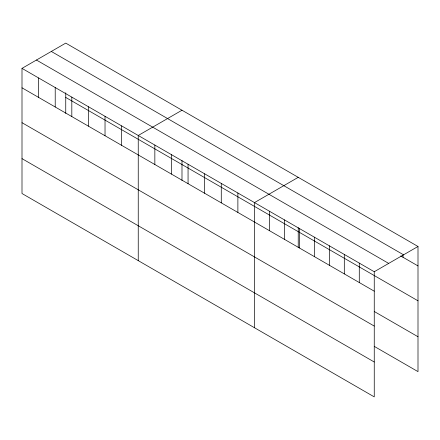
<?xml version="1.0" encoding="UTF-8"?>
<svg xmlns="http://www.w3.org/2000/svg" width="440" height="440" viewBox="0 0 440 440"><rect width="100%" height="100%" fill="white"/><g stroke="black" fill="none" stroke-linecap="round" stroke-linejoin="round"><path stroke-width="0.66" d="M22 68.371L374.253 271.739L374.253 396.886L22 193.518L22 68.371L65.747 43.115L418 246.483L418 371.63L374.242 346.368M181.99 110.226L138.243 135.482L138.243 260.629M298.232 177.337L254.485 202.593L254.485 327.74M374.253 271.739L418 246.483M51.31 51.447L403.563 254.815M400.725 255.954L418 265.925M36.438 60.033L388.691 263.406M65.747 97.438L418 300.812M22 87.813L374.253 291.187M374.242 311.482L418 336.749M22 122.694L374.253 326.068M22 158.637L374.253 362.005M403.029 255.272L403.029 257.285M359.282 263.098L359.282 282.541M344.311 254.452L344.311 273.9M329.34 245.812L329.34 265.254M314.369 237.166L314.369 256.614M299.398 228.525L299.398 247.968M298.232 227.639L298.232 247.638M284.427 219.879L284.427 239.327M269.456 211.239L269.456 230.681M237.881 193.006L237.881 212.448M221.276 183.42L221.276 202.862M204.666 173.833L204.666 193.276M188.062 164.246L188.062 183.689M181.99 160.523L181.99 180.521M171.457 154.655L171.457 174.103M154.847 145.068L154.847 164.516M121.638 125.895L121.638 145.338M105.028 116.309L105.028 135.751M88.424 106.722L88.424 126.165M71.819 97.13L71.819 116.578M65.747 92.741L65.747 113.41M55.215 87.543L55.215 106.992M38.605 77.957L38.605 97.4"/></g></svg>
